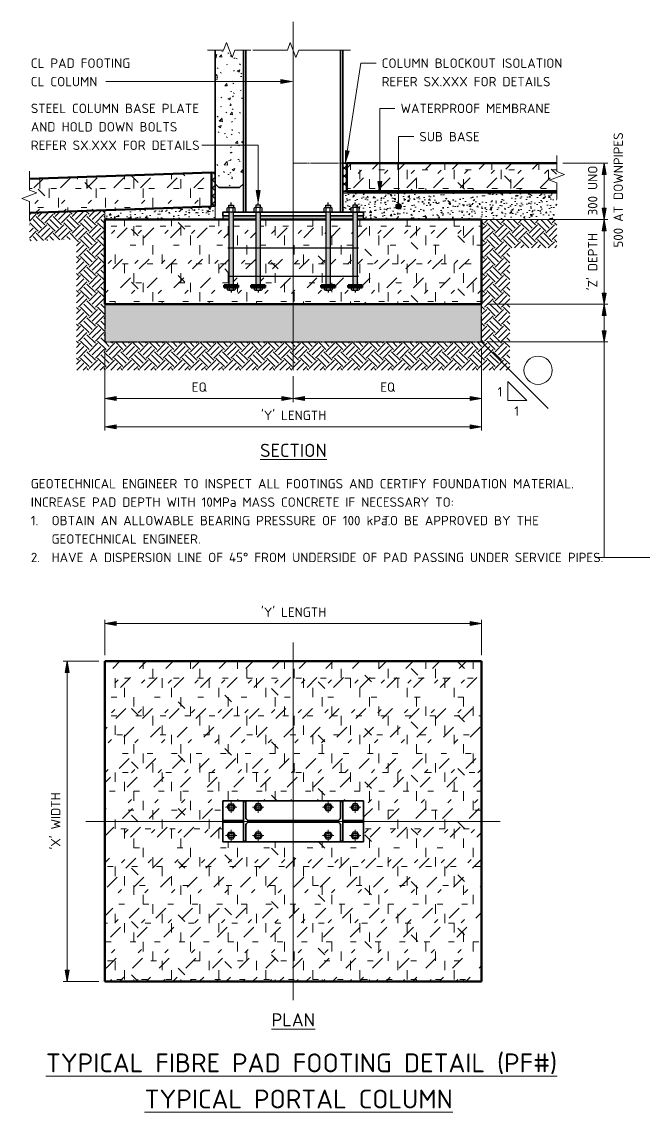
# Model space of a CAD drawing. Header units: millimetres. Extents: x 5742 to 25853, y 396 to 6368.
# Drawn here: x 8729 to 12032, y 396 to 6186 of the extents above; entities that cross this region are included whole.
import ezdxf

# ---------------------------------------------------------------- set-up
doc = ezdxf.new("R2010")
doc.units = ezdxf.units.MM
for name, pattern in [('Centre Half', [10, 2, -1, 6, -1]), ('Dash', [7, 5, -2]), ('Hidden', [4, 3, -1])]:
    doc.linetypes.add(name, pattern=pattern)
for name, color, linetype, lineweight in [('A-000-T_TEXT', 231, 'Continuous', 13), ('A-010-D_DIM', 211, 'Continuous', 13), ('A-010-D_DIM-20', 211, 'Continuous', 13), ('A-010-M_LINE', 90, 'Continuous', 13), ('Z-000-T_TEXT', 131, 'Continuous', 18), ('Z-060-M_DETAIL', 92, 'Continuous', 25), ('Z-200_P_REF_PLANE', 111, 'Dash', 13)]:
    doc.layers.add(name, color=color, linetype=linetype, lineweight=lineweight)
doc.styles.add('ISOCPEUR', font='isocpeur.ttf', dxfattribs={"height": 50})
doc.styles.add('ISOCPEUR_1', font='isocpeur.ttf', dxfattribs={"height": 100})
doc.styles.add('ISOCPEUR_2', font='isocpeur.ttf', dxfattribs={"height": 70})
doc.dimstyles.new('2_5___Arrow', dxfattribs={"dimscale": 304.8, "dimtxt": 49.799059, "dimasz": 0.19685, "dimexe": 0.065617, "dimexo": 0.104987, "dimgap": 0.065617, "dimtad": 1, "dimdec": 0, "dimzin": 0, "dimdsep": 46, "dimtxsty": 'ISOCPEUR', "dimsah": 1, "dimcen": 0.09, "dimadec": 0, "dimazin": 0, "dimtfac": 1, "dimtdec": 4, "dimtix": 1, "dimtmove": 0, "dimatfit": 3, "dimfxl": 1, "dimtvp": 1, "dimtolj": 1, "dimtzin": 0, "dimlwd": 18, "dimlwe": 18, "dimarcsym": 2})
doc.dimstyles.new('2_5___Arrow_1', dxfattribs={"dimscale": 304.8, "dimtxt": 49.799059, "dimasz": 0.19685, "dimexe": 0.065617, "dimexo": 0.104987, "dimgap": 0.065617, "dimtad": 1, "dimdec": 0, "dimzin": 0, "dimdsep": 46, "dimtxsty": 'ISOCPEUR', "dimsah": 1, "dimcen": 0.09, "dimadec": 0, "dimazin": 0, "dimtfac": 1, "dimtdec": 4, "dimtix": 1, "dimtmove": 2, "dimatfit": 3, "dimfxl": 1, "dimtvp": 1, "dimtolj": 1, "dimtzin": 0, "dimlwd": 18, "dimlwe": 18, "dimarcsym": 2})
pattern_1 = [(50, (7873.16, 0), (72.87376, -6.37607), [7.62, -83.82]), (355, (7873.16, 0), (-14.097, 76.42244), [6.096, -67.056]), (100.451, (7879.23, -0.53), (58.777, 70.0469), [6.476, -71.236]), (46.184, (7873.16, 20.32), (108.4314, -16.8175), [11.43, -125.73]), (96.636, (7882.19, 18.92), (94.961, 98.9709), [9.714, -106.854]), (351.184, (7873.16, 20.32), (94.9623, 98.9702), [9.144, -100.584]), (21, (7883.32, 15.24), (60.64565, -40.90654), [7.62, -83.82]), (326, (7883.32, 15.24), (24.7208, 73.6749), [6.096, -67.056]), (71.451, (7888.37, 11.83), (85.3669, 32.7687), [6.476, -71.236]), (37.5, (7873.158, 0), (1.23552, 33.82243), [0.67056, -65.573, 0.67056, -67.401, -67.31]), (37.5, (7873.158, 0), (1.23552, 33.82243), [-134.315, 0.67056, -66.639]), (7.5, (7873.158, 0), (26.72815, 40.07255), [0.67056, -38.141, 0.67056, -64.049, -25.654]), (7.5, (7873.158, 0), (26.72815, 40.07255), [-103.53, 0.67056, -24.983]), (327.5, (7850.5, 0), (54.23632, -2.29212), [0.67056, -24.729, 0.67056, -78.577, -105.156]), (327.5, (7850.5, 0), (54.23632, -2.29212), [-104.648, 0.67056, -104.485]), (317.5, (7840.34, 0), (59.25158, 10.17014), [0.67056, -32.349, 0.67056, -51.958, -74.676]), (317.5, (7840.34, 0), (59.25158, 10.17014), [-85.649, 0.67056, -74.005])]
pattern_2 = [(45, (7873.16, 0), (-141.4214, 0), [75, -300]), (45, (7973.16, 100), (-141.4214, 0), [75, -300]), (45, (8073.16, -30), (-141.4214, 0), [25, -200]), (90, (8073.16, 50), (-50, 50), [50, -200]), (315, (8073.16, 100), (0, 282.843), [50, -300]), (0, (7973.16, 100), (200, 200), [30, -100]), (0, (7723.16, 200), (200, 200), [30, -200])]
pattern_3 = [(45, (7873.158, 0), (-21.2132, 21.2132), []), (135, (7873.158, 0), (-21.2132, -21.2132), [])]

# ---------------------------------------------------------------- blocks, each defined once
blk = doc.blocks.new('NRP_Bolt Detailed Section _v2_ - M24-4121727-S1_901 - TYPICAL PAD FOOTING DETAIL _PF__ FIBRE - STEEL COLUMNS')
at = {"layer": 'Z-060-M_DETAIL', "lineweight": 50}
for points in [[(-15, 12), (-15, -12), (-14.6, -12), (-14.6, 12)], [(12, -12), (400, -12), (400, 12), (12, 12)]]:
    blk.add_hatch(color=256, dxfattribs=at).paths.add_polyline_path(points)
at = {"layer": 'Z-060-M_DETAIL'}
for p, q in [((-15, 12), (-15, -12)), ((-14.6, 12), (-15, 12)), ((-14.6, 16), (-14.6, -16)), ((0, 21.3), (-11.6, 21.3)), ((0, 10.7), (-11.6, 10.7)), ((400, 12), (12, 12)), ((400, 16), (400, -16)), ((400, -12), (400, 12)), ((403, 21.3), (421, 21.3)), ((403, 10.7), (421, 10.7)), ((424, -16), (424, 16)), ((436, 12), (424, 12)), ((436, -12), (436, 12)), ((-14.6, 0), (-27, 0)), ((-15, -12), (-14.6, -12)), ((0, -10.7), (-11.6, -10.7)), ((0, -21.3), (-11.6, -21.3)), ((12, -12), (400, -12)), ((403, -10.7), (421, -10.7)), ((403, -21.3), (421, -21.3)), ((424, -12), (436, -12)), ((436, 0), (451, 0))]:
    blk.add_line(p, q, dxfattribs=at)
at = {"layer": 'Z-060-M_DETAIL', "lineweight": 50}
for p, q in [((12, 37.5), (0, 37.5)), ((0, 37.5), (0, -37.5)), ((12, -37.5), (12, 37.5)), ((0, -37.5), (12, -37.5))]:
    blk.add_line(p, q, dxfattribs=at)
at = {"layer": 'Z-060-M_DETAIL'}
for centre, radius, start, end in [((-8.4, 16), 6.19, 120.51024, 239.48976), ((5.6, 0), 20.2, 148.1145, 211.8855), ((406.2, 16), 6.19, 120.51024, 239.48976), ((420.2, 0), 20.2, 148.1145, 211.8855), ((417.8, 16), 6.19, 300.51024, 59.48976), ((403.8, 0), 20.2, 328.1145, 31.8855), ((-8.4, -16), 6.19, 120.51024, 239.48976), ((406.2, -16), 6.19, 120.51024, 239.48976), ((417.8, -16), 6.19, 300.51024, 59.48976)]:
    blk.add_arc(centre, radius, start, end, dxfattribs=at)
blk = doc.blocks.new('NRP_Bolt Detailed Section _v2_ - M24-4121729-S1_901 - TYPICAL PAD FOOTING DETAIL _PF__ FIBRE - STEEL COLUMNS')
at = {"layer": 'Z-060-M_DETAIL', "lineweight": 50}
for points in [[(-14.6, 12), (-15, 12), (-15, -12), (-14.6, -12)], [(12, 12), (12, -12), (400, -12), (400, 12), (123.3, 12)]]:
    blk.add_hatch(color=256, dxfattribs=at).paths.add_polyline_path(points)
at = {"layer": 'Z-060-M_DETAIL'}
for p, q in [((-14.6, 0), (-27, 0)), ((-14.6, 12), (-15, 12)), ((-15, 12), (-15, -12)), ((-14.6, -16), (-14.6, 16)), ((0, 21.3), (-11.6, 21.3)), ((0, 10.7), (-11.6, 10.7)), ((400, 12), (12, 12)), ((400, -16), (400, 16)), ((400, -12), (400, 12)), ((403, 21.3), (421, 21.3)), ((403, 10.7), (421, 10.7)), ((424, 16), (424, -16)), ((424, 12), (436, 12)), ((436, 12), (436, -12)), ((436, 0), (451, 0)), ((-15, -12), (-14.6, -12)), ((0, -10.7), (-11.6, -10.7)), ((0, -21.3), (-11.6, -21.3)), ((12, -12), (400, -12)), ((403, -10.7), (421, -10.7)), ((403, -21.3), (421, -21.3)), ((436, -12), (424, -12))]:
    blk.add_line(p, q, dxfattribs=at)
at = {"layer": 'Z-060-M_DETAIL', "lineweight": 50}
for p, q in [((0, 37.5), (0, -37.5)), ((12, 37.5), (0, 37.5)), ((12, -37.5), (12, 37.5)), ((0, -37.5), (12, -37.5))]:
    blk.add_line(p, q, dxfattribs=at)
at = {"layer": 'Z-060-M_DETAIL'}
for centre, radius, start, end in [((-8.4, 16), 6.19, 120.51024, 239.48976), ((5.6, 0), 20.2, 148.1145, 211.8855), ((406.2, 16), 6.19, 120.51024, 239.48976), ((420.2, 0), 20.2, 148.1145, 211.8855), ((417.8, 16), 6.19, 300.51024, 59.48976), ((403.8, 0), 20.2, 328.1145, 31.8855), ((-8.4, -16), 6.19, 120.51024, 239.48976), ((406.2, -16), 6.19, 120.51024, 239.48976), ((417.8, -16), 6.19, 300.51024, 59.48976)]:
    blk.add_arc(centre, radius, start, end, dxfattribs=at)
blk = doc.blocks.new('NRP_Break Line _v2_ - Section-3988991-S1_901 - TYPICAL PAD FOOTING DETAIL _PF__ FIBRE - STEEL COLUMNS')
at = {"layer": 'Z-060-M_DETAIL', "lineweight": 18}
for p, q in [((50, 0), (234, 0)), ((294, 0), (528, 0))]:
    blk.add_line(p, q, dxfattribs=at)
blk = doc.blocks.new('NRP_Break Line _v2_ - Section-3989051-S1_901 - TYPICAL PAD FOOTING DETAIL _PF__ FIBRE - STEEL COLUMNS')
at = {"layer": 'Z-060-M_DETAIL', "lineweight": 18}
for p, q in [((0, 0), (45, 0)), ((105, 0), (150, 0))]:
    blk.add_line(p, q, dxfattribs=at)
blk = doc.blocks.new('NRP_Break Line _v2_ - Section-4121731-S1_901 - TYPICAL PAD FOOTING DETAIL _PF__ FIBRE - STEEL COLUMNS')
at = {"layer": 'Z-060-M_DETAIL', "lineweight": 18}
for p, q in [((0, 0), (60.1, 0)), ((120.1, 0), (180.1, 0))]:
    blk.add_line(p, q, dxfattribs=at)
blk = doc.blocks.new('NRP_Bolt Detailed Plan _v2_ - M24-1017943-S1_901 - TYPICAL PAD FOOTING DETAIL _PF__ FIBRE - STEEL COLUMNS')
at = {"layer": 'Z-060-M_DETAIL', "lineweight": 13}
for p, q in [((-30, 0), (0, 0)), ((0, 0), (0, 30)), ((30, 0), (0, 0)), ((0, 0), (0, -30))]:
    blk.add_line(p, q, dxfattribs=at)
at = {"layer": 'Z-060-M_DETAIL'}
for p, q in [((-10.4, 18), (-20.8, 0)), ((10.4, 18), (-10.4, 18)), ((20.8, 0), (10.4, 18)), ((20.8, 0), (10.4, -18)), ((-10.4, -18), (-20.8, 0)), ((10.4, -18), (-10.4, -18))]:
    blk.add_line(p, q, dxfattribs=at)
blk.add_circle((0, 0), 12, dxfattribs=at)
blk = doc.blocks.new('NRP_Bolt Detailed Plan _v2_ - M24-3988882-S1_901 - TYPICAL PAD FOOTING DETAIL _PF__ FIBRE - STEEL COLUMNS')
at = {"layer": 'Z-060-M_DETAIL'}
for p, q in [((-10.4, 18), (-20.8, 0)), ((-10.4, -18), (-20.8, 0)), ((10.4, 18), (-10.4, 18)), ((20.8, 0), (10.4, 18)), ((10.4, -18), (-10.4, -18)), ((20.8, 0), (10.4, -18))]:
    blk.add_line(p, q, dxfattribs=at)
at = {"layer": 'Z-060-M_DETAIL', "lineweight": 13}
for p, q in [((0, 0), (0, 30)), ((-30, 0), (0, 0)), ((0, 0), (0, -30)), ((30, 0), (0, 0))]:
    blk.add_line(p, q, dxfattribs=at)
at = {"layer": 'Z-060-M_DETAIL'}
blk.add_circle((0, 0), 12, dxfattribs=at)
blk = doc.blocks.new('DIMBLOCK3-S1_901 - TYPICAL PAD FOOTING DETAIL _PF__ FIBRE - STEEL COLUMNS')
at = {"layer": 'A-010-D_DIM-20', "lineweight": 18}
for points in [[(11818.6, 5135.5), (11808, 5075.5), (11829.1, 5075.5)], [(11818.6, 4685.5), (11829.1, 4745.5), (11808, 4745.5)]]:
    blk.add_hatch(color=256, dxfattribs=at).paths.add_polyline_path(points)
for p, q in [((11818.6, 5135.5), (11584.8, 5135.5)), ((11818.6, 5135.5), (11808, 5075.5)), ((11818.6, 4685.5), (11818.6, 5135.5)), ((11829.1, 5075.5), (11818.6, 5135.5)), ((11818.6, 5135.5), (11838.6, 5135.5)), ((11808, 5075.5), (11829.1, 5075.5)), ((11829.1, 4745.5), (11808, 4745.5)), ((11808, 4745.5), (11818.6, 4685.5)), ((11818.6, 4685.5), (11829.1, 4745.5)), ((11818.6, 4685.5), (11200.6, 4685.5)), ((11818.6, 4685.5), (11838.6, 4685.5))]:
    blk.add_line(p, q, dxfattribs=at)
at = {"layer": 'A-010-D_DIM-20', "color": 0, "lineweight": 18, "insert": (11733.2, 4760.2), "char_height": 50, "width": 360.852, "attachment_point": 1, "rotation": 90, "line_spacing_factor": 1.149209, "style": 'ISOCPEUR'}
blk.add_mtext("'Z' DEPTH", dxfattribs=at)
blk = doc.blocks.new('DIMBLOCK4-S1_901 - TYPICAL PAD FOOTING DETAIL _PF__ FIBRE - STEEL COLUMNS')
at = {"layer": 'A-010-D_DIM-20', "lineweight": 18}
for points in [[(8968.6, 2790.4), (8958, 2730.4), (8979.1, 2730.4)], [(8968.6, 1090.4), (8979.1, 1150.4), (8958, 1150.4)]]:
    blk.add_hatch(color=256, dxfattribs=at).paths.add_polyline_path(points)
for p, q in [((8968.6, 2790.4), (8948.6, 2790.4)), ((8968.6, 2790.4), (8958, 2730.4)), ((8968.6, 1090.4), (8968.6, 2790.4)), ((8979.1, 2730.4), (8968.6, 2790.4)), ((8968.6, 2790.4), (9136.6, 2790.4)), ((8958, 2730.4), (8979.1, 2730.4)), ((8979.1, 1150.4), (8958, 1150.4)), ((8958, 1150.4), (8968.6, 1090.4)), ((8968.6, 1090.4), (8979.1, 1150.4)), ((8968.6, 1090.4), (8948.6, 1090.4)), ((8968.6, 1090.4), (9136.6, 1090.4))]:
    blk.add_line(p, q, dxfattribs=at)
at = {"layer": 'A-010-D_DIM-20', "color": 0, "lineweight": 18, "insert": (8883.2, 1790.6), "char_height": 50, "width": 359.702, "attachment_point": 1, "rotation": 90, "line_spacing_factor": 1.149209, "style": 'ISOCPEUR'}
blk.add_mtext("'X' WIDTH", dxfattribs=at)
blk = doc.blocks.new('DIMBLOCK5-S1_901 - TYPICAL PAD FOOTING DETAIL _PF__ FIBRE - STEEL COLUMNS')
at = {"layer": 'A-010-D_DIM-20', "lineweight": 18}
for points in [[(9168.6, 2990.4), (9228.6, 2979.9), (9228.6, 3001)], [(11168.6, 2990.4), (11108.6, 3001), (11108.6, 2979.9)]]:
    blk.add_hatch(color=256, dxfattribs=at).paths.add_polyline_path(points)
for p, q in [((9168.6, 2990.4), (9168.6, 3010.4)), ((9228.6, 3001), (9168.6, 2990.4)), ((9168.6, 2990.4), (11168.6, 2990.4)), ((9168.6, 2990.4), (9228.6, 2979.9)), ((9168.6, 2990.4), (9168.6, 2822.4)), ((9228.6, 2979.9), (9228.6, 3001)), ((11168.6, 2990.4), (11108.6, 3001)), ((11108.6, 3001), (11108.6, 2979.9)), ((11108.6, 2979.9), (11168.6, 2990.4)), ((11168.6, 2990.4), (11168.6, 3010.4)), ((11168.6, 2990.4), (11168.6, 2822.4))]:
    blk.add_line(p, q, dxfattribs=at)
at = {"layer": 'A-010-D_DIM-20', "color": 0, "lineweight": 18, "insert": (9998.1, 3075.8), "char_height": 50, "width": 409.118, "attachment_point": 1, "line_spacing_factor": 1.149209, "style": 'ISOCPEUR'}
blk.add_mtext("'Y' LENGTH", dxfattribs=at)
blk = doc.blocks.new('DIMBLOCK6-S1_901 - TYPICAL PAD FOOTING DETAIL _PF__ FIBRE - STEEL COLUMNS')
at = {"layer": 'A-010-D_DIM-20', "lineweight": 18}
for points in [[(11818.6, 4685.5), (11808, 4625.5), (11829.1, 4625.5)], [(11818.6, 4485.5), (11829.1, 4545.5), (11808, 4545.5)]]:
    blk.add_hatch(color=256, dxfattribs=at).paths.add_polyline_path(points)
for p, q in [((11818.6, 4685.5), (11200.6, 4685.5)), ((11818.6, 4685.5), (11808, 4625.5)), ((11818.6, 4485.5), (11818.6, 4685.5)), ((11829.1, 4625.5), (11818.6, 4685.5)), ((11818.6, 4685.5), (11838.6, 4685.5)), ((11808, 4625.5), (11829.1, 4625.5)), ((11829.1, 4545.5), (11808, 4545.5)), ((11808, 4545.5), (11818.6, 4485.5)), ((11818.6, 4485.5), (11829.1, 4545.5)), ((11818.6, 4485.5), (11200.6, 4485.5)), ((11818.6, 4485.5), (11838.6, 4485.5))]:
    blk.add_line(p, q, dxfattribs=at)
blk = doc.blocks.new('DIMBLOCK7-S1_901 - TYPICAL PAD FOOTING DETAIL _PF__ FIBRE - STEEL COLUMNS')
at = {"layer": 'A-010-D_DIM-20', "lineweight": 18}
for points in [[(9168.6, 4035.5), (9228.6, 4025), (9228.6, 4046.1)], [(11168.6, 4035.5), (11108.6, 4046.1), (11108.6, 4025)]]:
    blk.add_hatch(color=256, dxfattribs=at).paths.add_polyline_path(points)
for p, q in [((9168.6, 4035.5), (9168.6, 4453.5)), ((11168.6, 4035.5), (11168.6, 4453.5)), ((9228.6, 4046.1), (9168.6, 4035.5)), ((9168.6, 4035.5), (11168.6, 4035.5)), ((9168.6, 4035.5), (9228.6, 4025)), ((9168.6, 4035.5), (9168.6, 4015.5)), ((9228.6, 4025), (9228.6, 4046.1)), ((11168.6, 4035.5), (11108.6, 4046.1)), ((11108.6, 4046.1), (11108.6, 4025)), ((11108.6, 4025), (11168.6, 4035.5)), ((11168.6, 4035.5), (11168.6, 4015.5))]:
    blk.add_line(p, q, dxfattribs=at)
at = {"layer": 'A-010-D_DIM-20', "color": 0, "lineweight": 18, "insert": (9998.1, 4120.9), "char_height": 50, "width": 409.118, "attachment_point": 1, "line_spacing_factor": 1.149209, "style": 'ISOCPEUR'}
blk.add_mtext("'Y' LENGTH", dxfattribs=at)
blk = doc.blocks.new('DIMBLOCK8-S1_901 - TYPICAL PAD FOOTING DETAIL _PF__ FIBRE - STEEL COLUMNS')
at = {"layer": 'A-010-D_DIM-20', "lineweight": 18}
for points in [[(9168.6, 4185.5), (9228.6, 4175), (9228.6, 4196.1)], [(10168.6, 4185.5), (10108.6, 4196.1), (10108.6, 4175)], [(10168.6, 4185.5), (10228.6, 4175), (10228.6, 4196.1)]]:
    blk.add_hatch(color=256, dxfattribs=at).paths.add_polyline_path(points)
for p, q in [((9168.6, 4185.5), (9168.6, 4453.5)), ((10168.6, 4185.5), (10168.6, 4303.5)), ((9228.6, 4196.1), (9168.6, 4185.5)), ((9168.6, 4185.5), (10168.6, 4185.5)), ((9168.6, 4185.5), (9228.6, 4175)), ((9168.6, 4185.5), (9168.6, 4165.5)), ((9228.6, 4175), (9228.6, 4196.1)), ((10168.6, 4185.5), (10108.6, 4196.1)), ((10108.6, 4196.1), (10108.6, 4175)), ((10108.6, 4175), (10168.6, 4185.5)), ((10228.6, 4196.1), (10168.6, 4185.5)), ((10168.6, 4185.5), (10228.6, 4175)), ((10168.6, 4185.5), (10168.6, 4165.5)), ((10228.6, 4175), (10228.6, 4196.1))]:
    blk.add_line(p, q, dxfattribs=at)
at = {"layer": 'A-010-D_DIM-20', "color": 0, "lineweight": 18, "insert": (9630.7, 4270.9), "char_height": 50, "width": 90.788, "attachment_point": 1, "line_spacing_factor": 1.149209, "style": 'ISOCPEUR'}
blk.add_mtext('EQ', dxfattribs=at)
blk = doc.blocks.new('DIMBLOCK9-S1_901 - TYPICAL PAD FOOTING DETAIL _PF__ FIBRE - STEEL COLUMNS')
at = {"layer": 'A-010-D_DIM-20', "lineweight": 18}
for points in [[(10168.6, 4185.5), (10108.6, 4196.1), (10108.6, 4175)], [(10168.6, 4185.5), (10228.6, 4175), (10228.6, 4196.1)], [(11168.6, 4185.5), (11108.6, 4196.1), (11108.6, 4175)]]:
    blk.add_hatch(color=256, dxfattribs=at).paths.add_polyline_path(points)
for p, q in [((11168.6, 4185.5), (11168.6, 4453.5)), ((10168.6, 4185.5), (10168.6, 4303.5)), ((10168.6, 4185.5), (10108.6, 4196.1)), ((10108.6, 4196.1), (10108.6, 4175)), ((10108.6, 4175), (10168.6, 4185.5)), ((10228.6, 4196.1), (10168.6, 4185.5)), ((10168.6, 4185.5), (11168.6, 4185.5)), ((10168.6, 4185.5), (10228.6, 4175)), ((10168.6, 4185.5), (10168.6, 4165.5)), ((10228.6, 4175), (10228.6, 4196.1)), ((11168.6, 4185.5), (11108.6, 4196.1)), ((11108.6, 4196.1), (11108.6, 4175)), ((11108.6, 4175), (11168.6, 4185.5)), ((11168.6, 4185.5), (11168.6, 4165.5))]:
    blk.add_line(p, q, dxfattribs=at)
at = {"layer": 'A-010-D_DIM-20', "color": 0, "lineweight": 18, "insert": (10630.7, 4270.9), "char_height": 50, "width": 90.788, "attachment_point": 1, "line_spacing_factor": 1.149209, "style": 'ISOCPEUR'}
blk.add_mtext('EQ', dxfattribs=at)
blk = doc.blocks.new('DIMBLOCK24-S1_901 - TYPICAL PAD FOOTING DETAIL _PF__ FIBRE - STEEL COLUMNS')
at = {"layer": 'A-010-D_DIM-20', "lineweight": 18}
for points in [[(11818.6, 5435.5), (11808, 5375.5), (11829.1, 5375.5)], [(11818.6, 5135.5), (11829.1, 5195.5), (11808, 5195.5)]]:
    blk.add_hatch(color=256, dxfattribs=at).paths.add_polyline_path(points)
for p, q in [((11818.6, 5435.5), (11600.6, 5435.5)), ((11818.6, 5435.5), (11808, 5375.5)), ((11818.6, 5435.5), (11818.6, 5135.5)), ((11829.1, 5375.5), (11818.6, 5435.5)), ((11818.6, 5435.5), (11838.6, 5435.5)), ((11808, 5375.5), (11829.1, 5375.5)), ((11829.1, 5195.5), (11808, 5195.5)), ((11808, 5195.5), (11818.6, 5135.5)), ((11818.6, 5135.5), (11829.1, 5195.5)), ((11818.6, 5135.5), (11200.6, 5135.5)), ((11818.6, 5135.5), (11838.6, 5135.5))]:
    blk.add_line(p, q, dxfattribs=at)
at = {"layer": 'A-010-D_DIM-20', "color": 0, "lineweight": 18, "char_height": 50, "attachment_point": 1, "rotation": 90, "line_spacing_factor": 1.149209, "style": 'ISOCPEUR'}
for s, insert, width in [('500 AT DOWNPIPES', (11869, 4986.7), 717.106), ('300 UNO', (11733.2, 5157.2), 307.988)]:
    blk.add_mtext(s, dxfattribs=dict(at, insert=insert, width=width))

msp = doc.modelspace()

# ---------------------------------------------------------------- hatches: boundary and pattern name
at = {"layer": 'A-000-T_TEXT', "lineweight": 18}
for points in [[(10163.9, 5868), (10103.9, 5878.6), (10103.9, 5857.4)], [(10447.1, 5440.8), (10466.7, 5498.5), (10445.8, 5501.7)], [(10627.8, 5277.2), (10638.4, 5337.2), (10617.2, 5337.2)], [(9982.4, 5229), (9993, 5289), (9971.8, 5289)]]:
    msp.add_hatch(color=7, dxfattribs=at).paths.add_polyline_path(points)
h = msp.add_hatch(color=7, dxfattribs=at)
edge = h.paths.add_edge_path()
edge.add_arc((10727.8, 5205.5), 15, 0, 360)
at = {"layer": 'Z-060-M_DETAIL', "lineweight": 18}
h = msp.add_hatch(dxfattribs=at)
h.set_pattern_fill('FP_4', color=8, style=0, pattern_type=2)
h.set_pattern_definition([(50, (7873.16, 0), (145.7474, -12.7507), [15.24, -167.64]), (355, (7873.16, 0), (-28.194, 152.846), [12.192, -134.112]), (100.451, (7885.3, -1.06), (117.554, 140.0937), [12.952, -142.472]), (46.184, (7873.16, 40.64), (216.8635, -33.634), [22.86, -251.46]), (96.636, (7891.23, 37.84), (189.922, 197.942), [19.428, -213.708]), (351.184, (7873.16, 40.64), (189.9245, 197.94), [18.288, -201.168]), (21, (7893.48, 30.48), (121.2919, -81.8118), [15.24, -167.64]), (326, (7893.48, 30.48), (49.4422, 147.3507), [12.192, -134.112]), (71.451, (7903.59, 23.66), (170.7338, 65.5375), [12.952, -142.472]), (37.5, (7873.16, 0), (2.47086, 67.64346), [6.706, -125.781, 6.706, -129.438, -134.62]), (37.5, (7873.16, 0), (2.47086, 67.64346), [-268.63, 6.706, -127.914]), (7.5, (7873.16, 0), (53.4554, 80.144), [6.706, -70.917, 6.706, -122.733, -51.308]), (7.5, (7873.16, 0), (53.4554, 80.144), [-207.061, 6.706, -44.602]), (327.5, (7827.844, 0), (108.47233, -4.58285), [6.706, -44.094, 6.706, -151.79, -210.312]), (327.5, (7827.844, 0), (108.47233, -4.58285), [-209.296, 6.706, -203.606]), (317.5, (7807.52, 0), (118.5031, 20.3417), [6.706, -59.334, 6.706, -98.552, -149.352]), (317.5, (7807.52, 0), (118.5031, 20.3417), [-171.298, 6.706, -142.646])])
h.paths.add_polyline_path([(9774.6, 5305.5), (9884.6, 5305.5), (9904.6, 5325.5), (9904.6, 6035.5), (9859.6, 6035.5), (9844.6, 5995.5), (9830.7, 6032.5), (9798.4, 6032.5), (9799.6, 6035.5), (9754.6, 6035.5), (9754.6, 5325.5)])
h = msp.add_hatch(dxfattribs=at)
h.set_pattern_fill('FP_1', color=8, style=0, pattern_type=2)
h.set_pattern_definition(pattern_2)
h.paths.add_polyline_path([(8768.6, 5171.7), (9734.6, 5205.4), (9734.6, 5385.5), (8768.6, 5351.8), (8768.6, 5291.8), (8808.6, 5276.8), (8771.6, 5262.9), (8771.6, 5230.6), (8768.6, 5231.8), (8768.6, 5223.8)])
h = msp.add_hatch(dxfattribs=at)
h.set_pattern_fill('FP_5', color=8, style=0, pattern_type=2)
h.set_pattern_definition(pattern_3)
h.paths.add_polyline_path([(9734.6, 5205.4), (9754.6, 5206.1), (9754.6, 5385.5), (9734.6, 5385.5), (9734.6, 5223.8)])
h = msp.add_hatch(dxfattribs=at)
h.set_pattern_fill('FP_5', color=8, style=0, pattern_type=2)
h.set_pattern_definition(pattern_3)
h.paths.add_polyline_path([(10452.6, 5285.5), (10452.6, 5435.5), (10432.6, 5435.5), (10432.6, 5285.5)])
h = msp.add_hatch(dxfattribs=at)
h.set_pattern_fill('FP_1', color=8, style=0, pattern_type=2)
h.set_pattern_definition(pattern_2)
h.paths.add_polyline_path([(10452.6, 5285.5), (11568.6, 5285.5), (11568.6, 5330.5), (11528.6, 5345.5), (11565.6, 5359.4), (11565.6, 5391.7), (11568.6, 5390.5), (11568.6, 5435.5), (10452.6, 5435.5)])
h = msp.add_hatch(dxfattribs=at)
h.set_pattern_fill('FP_3', color=8, style=0, pattern_type=2)
h.set_pattern_definition(pattern_1)
h.paths.add_polyline_path([(11568.6, 5135.5), (11568.6, 5275.5), (10432.6, 5275.5), (10432.6, 5175.5), (10480, 5175.8), (10478.5, 5176.4), (10477.2, 5177.3), (10476.2, 5178.6), (10476.2, 5196.5), (10477.2, 5197.8), (10478.5, 5198.7), (10480, 5199.3), (10481.5, 5199.5), (10515.1, 5199.3), (10516.6, 5198.7), (10517.9, 5197.8), (10518.9, 5196.5), (10518.9, 5178.6), (10517.9, 5177.3), (10516.6, 5176.4), (10515.1, 5175.8), (10513.6, 5175.5), (10542.6, 5175.5), (10542.6, 5135.5), (11036.2, 5135.5)])
h = msp.add_hatch(dxfattribs=at)
h.set_pattern_fill('FP_2', color=31, style=0, pattern_type=2)
h.set_pattern_definition([(315, (7873.16, 0), (89.80256, 0), [63.5, -63.5]), (315, (7890, 16.84), (89.80256, 0), [63.5, -63.5]), (315, (7906.84, 33.68), (89.80256, 0), [63.5, -63.5]), (45, (7918.065, 33.68), (0, 89.80256), [63.5, -63.5]), (45, (7934.905, 16.84), (0, 89.80256), [63.5, -63.5]), (45, (7951.746, 0), (0, 89.80256), [63.5, -63.5])])
h.paths.add_polyline_path([(11318.6, 4335.5), (11318.6, 4985.5), (11568.6, 4985.5), (11568.6, 5135.5), (11168.6, 5135.5), (11168.6, 4485.5), (9168.6, 4485.5), (9168.6, 5185.7), (8768.6, 5171.7), (8768.6, 5021.7), (9018.6, 5030.4), (9018.6, 4335.5), (11036.2, 4335.5)])
h = msp.add_hatch(dxfattribs=at)
h.set_pattern_fill('FP_3', color=8, style=0, pattern_type=2)
h.set_pattern_definition(pattern_1)
h.paths.add_polyline_path([(9754.6, 5135.5), (9754.6, 5206.1), (9168.6, 5185.7), (9168.6, 5135.5), (9567.2, 5135.5)])
at = {"layer": 'Z-060-M_DETAIL'}
h = msp.add_hatch(color=9, dxfattribs=at)
h.paths.add_polyline_path([(10485.6, 5135.5), (10485.6, 5155.5), (10366.4, 5155.5), (10366.4, 5135.5)])
h.paths.add_polyline_path([(10542.6, 5135.5), (10542.6, 5155.5), (10509.6, 5155.5), (10509.6, 5135.5)])
h.paths.add_polyline_path([(10342.4, 5135.5), (10342.4, 5155.5), (9994.8, 5155.5), (9994.8, 5135.5), (10056.9, 5135.5)])
h.paths.add_polyline_path([(9970.8, 5135.5), (9970.8, 5155.5), (9851.6, 5155.5), (9851.6, 5135.5)])
h.paths.add_polyline_path([(9827.6, 5135.5), (9827.6, 5155.5), (9794.6, 5155.5), (9794.6, 5135.5)])
at = {"layer": 'Z-060-M_DETAIL', "lineweight": 18}
h = msp.add_hatch(dxfattribs=at)
h.set_pattern_fill('FP_1', color=8, style=0, pattern_type=2)
h.set_pattern_definition(pattern_2)
h.paths.add_polyline_path([(9168.6, 4685.5), (11168.6, 4685.5), (11168.6, 5135.5), (10509.6, 5135.5), (10509.6, 4787.5), (10535.1, 4787.5), (10535.1, 4775.5), (10518.9, 4775.5), (10518.9, 4764), (10517.9, 4762.7), (10516.6, 4761.7), (10515.1, 4761.1), (10513.6, 4760.9), (10509.6, 4760.9), (10509.6, 4760.5), (10485.6, 4760.5), (10485.6, 4760.9), (10480, 4761.1), (10478.5, 4761.7), (10477.2, 4762.7), (10476.2, 4764), (10476.2, 4775.5), (10460.1, 4775.5), (10460.1, 4787.5), (10485.6, 4787.5), (10485.6, 5135.5), (10366.4, 5135.5), (10366.4, 4787.5), (10391.9, 4787.5), (10391.9, 4775.5), (10375.7, 4775.5), (10375.7, 4764), (10374.7, 4762.7), (10373.4, 4761.7), (10371.9, 4761.1), (10370.4, 4760.9), (10366.4, 4760.9), (10366.4, 4760.5), (10342.4, 4760.5), (10342.4, 4760.9), (10336.8, 4761.1), (10335.3, 4761.7), (10334, 4762.7), (10333, 4764), (10333, 4775.5), (10316.9, 4775.5), (10316.9, 4787.5), (10342.4, 4787.5), (10342.4, 5135.5), (9994.8, 5135.5), (9994.8, 4787.5), (10020.3, 4787.5), (10020.3, 4775.5), (10004.1, 4775.5), (10004.1, 4764), (10003.1, 4762.7), (10001.8, 4761.7), (10000.3, 4761.1), (9998.8, 4760.9), (9994.8, 4760.9), (9994.8, 4760.5), (9970.8, 4760.5), (9970.8, 4760.9), (9965.2, 4761.1), (9963.7, 4761.7), (9962.4, 4762.7), (9961.4, 4764), (9961.4, 4775.5), (9945.3, 4775.5), (9945.3, 4787.5), (9970.8, 4787.5), (9970.8, 5135.5), (9851.6, 5135.5), (9851.6, 4787.5), (9877.1, 4787.5), (9877.1, 4775.5), (9860.9, 4775.5), (9860.9, 4764), (9859.9, 4762.7), (9858.6, 4761.7), (9857.1, 4761.1), (9855.6, 4760.9), (9851.6, 4760.9), (9851.6, 4760.5), (9827.6, 4760.5), (9827.6, 4760.9), (9822, 4761.1), (9820.5, 4761.7), (9819.2, 4762.7), (9818.2, 4764), (9818.2, 4775.5), (9802.1, 4775.5), (9802.1, 4787.5), (9827.6, 4787.5), (9827.6, 5135.5), (9168.6, 5135.5)])
h = msp.add_hatch(dxfattribs=at)
h.set_pattern_fill('FP_3', color=8, style=0, pattern_type=2)
h.set_pattern_definition(pattern_1)
h.paths.add_polyline_path([(11168.6, 4485.5), (11168.6, 4685.5), (9168.6, 4685.5), (9168.6, 4485.5), (11036.2, 4485.5)])
h = msp.add_hatch(dxfattribs=at)
h.set_pattern_fill('FP_1', color=8, style=0, pattern_type=2)
h.set_pattern_definition(pattern_2)
h.paths.add_polyline_path([(11168.6, 1090.4), (11168.6, 2790.4), (9168.6, 2790.4), (9168.6, 1090.4)])
h.paths.add_polyline_path([(9794.6, 1830.9), (9794.6, 2049.9), (10542.6, 2049.9), (10542.6, 1830.9)])

# ---------------------------------------------------------------- linework, layer by layer
at = {"layer": 'A-000-T_TEXT', "color": 7, "lineweight": 18}
for p, q in [((10447.1, 5440.8), (10527.8, 5965.9)), ((10527.8, 5965.9), (10608.5, 5965.9)), ((9312.9, 5868), (9174.1, 5868)), ((10163.9, 5868), (9312.9, 5868)), ((10163.9, 5868), (10103.9, 5878.6)), ((10103.9, 5878.6), (10103.9, 5857.4)), ((10103.9, 5857.4), (10163.9, 5868)), ((10627.8, 5725.9), (10708.5, 5725.9)), ((10627.8, 5277.2), (10627.8, 5725.9)), ((10727.8, 5575.9), (10808.5, 5575.9)), ((10727.8, 5205.5), (10727.8, 5575.9)), ((9684.7, 5530.1), (9683.4, 5530.1)), ((9982.4, 5530.1), (9684.7, 5530.1)), ((9982.4, 5229), (9982.4, 5530.1)), ((10466.7, 5498.5), (10445.8, 5501.7)), ((10445.8, 5501.7), (10447.1, 5440.8)), ((10447.1, 5440.8), (10466.7, 5498.5)), ((10638.4, 5337.2), (10617.2, 5337.2)), ((10617.2, 5337.2), (10627.8, 5277.2)), ((10627.8, 5277.2), (10638.4, 5337.2)), ((9993, 5289), (9971.8, 5289)), ((9971.8, 5289), (9982.4, 5229)), ((9982.4, 5229), (9993, 5289)), ((11818.6, 4485.1), (11818.6, 3341.5)), ((11818.6, 4485.1), (11818.6, 3341.5)), ((11779.7, 3341.5), (11770.9, 3341.5)), ((11779.7, 3341.5), (11770.9, 3341.5)), ((15218.1, 3341.5), (11779.7, 3341.5)), ((11818.6, 3341.5), (11779.7, 3341.5)), ((18618.6, 3341.5), (11779.7, 3341.5)), ((11818.6, 3341.5), (11779.7, 3341.5))]:
    msp.add_line(p, q, dxfattribs=at)
msp.add_circle((10727.8, 5205.5), 15, dxfattribs=at)
at = {"layer": 'A-010-M_LINE', "linetype": 'Centre Half', "lineweight": 18}
for p, q in [((10168.6, 6185.5), (10168.6, 4335.5)), ((10168.6, 2890.4), (10168.6, 990.4)), ((9068.6, 1940.4), (11268.6, 1940.4))]:
    msp.add_line(p, q, dxfattribs=at)
at = {"layer": 'A-010-M_LINE', "lineweight": 35}
for p, q in [((9754.6, 6035.5), (9754.6, 5325.5)), ((9904.6, 5325.5), (9904.6, 6035.5)), ((9904.6, 5175.5), (9904.6, 6035.5)), ((9917.8, 5175.5), (9917.8, 6035.5)), ((10419.4, 5175.5), (10419.4, 6035.5)), ((10432.6, 5175.5), (10432.6, 6035.5)), ((9734.6, 5385.5), (9734.6, 5205.4)), ((9754.6, 5385.5), (9734.6, 5385.5)), ((9754.6, 5206.1), (9754.6, 5385.5)), ((10432.6, 5435.5), (10432.6, 5285.5)), ((10452.6, 5435.5), (10432.6, 5435.5)), ((10452.6, 5285.5), (10452.6, 5435.5)), ((9754.6, 5325.5), (9774.6, 5305.5)), ((9774.6, 5305.5), (9884.6, 5305.5)), ((9884.6, 5305.5), (9904.6, 5325.5)), ((10432.6, 5285.5), (10452.6, 5285.5)), ((9734.6, 5205.4), (9754.6, 5206.1)), ((9823.5, 5175.5), (9794.6, 5175.5)), ((9794.6, 5175.5), (9794.6, 5155.5)), ((9794.6, 5155.5), (9827.6, 5155.5)), ((9851.6, 5155.5), (9970.8, 5155.5)), ((9966.7, 5175.5), (9855.6, 5175.5)), ((9994.8, 5155.5), (10342.4, 5155.5)), ((10338.3, 5175.5), (9998.8, 5175.5)), ((10366.4, 5155.5), (10485.6, 5155.5)), ((10481.5, 5175.5), (10370.4, 5175.5)), ((10509.6, 5155.5), (10542.6, 5155.5)), ((10542.6, 5175.5), (10513.6, 5175.5)), ((10542.6, 5155.5), (10542.6, 5175.5)), ((9794.6, 2049.9), (10542.6, 2049.9)), ((9794.6, 1830.9), (9794.6, 2049.9)), ((9917.8, 2044.9), (9904.6, 2044.9)), ((9904.6, 2044.9), (9904.6, 1835.9)), ((9917.8, 1959.2), (9917.8, 2044.9)), ((10432.6, 2044.9), (10419.4, 2044.9)), ((10419.4, 2044.9), (10419.4, 1959.2)), ((10432.6, 1835.9), (10432.6, 2044.9)), ((10542.6, 2049.9), (10542.6, 1830.9)), ((9794.6, 1945.4), (9904.6, 1945.4)), ((9794.6, 1935.4), (9904.6, 1935.4)), ((9917.8, 1835.9), (9917.8, 1921.6)), ((10405.4, 1945.2), (9931.8, 1945.2)), ((9931.8, 1935.6), (10405.4, 1935.6)), ((10419.4, 1921.6), (10419.4, 1835.9)), ((10542.6, 1945.4), (10432.6, 1945.4)), ((10542.6, 1935.4), (10432.6, 1935.4)), ((10542.6, 1830.9), (9794.6, 1830.9)), ((9904.6, 1835.9), (9917.8, 1835.9)), ((10419.4, 1835.9), (10432.6, 1835.9))]:
    msp.add_line(p, q, dxfattribs=at)
at = {"layer": 'A-010-M_LINE', "lineweight": 50}
for p, q in [((9734.6, 5385.5), (8768.6, 5351.8)), ((9734.6, 5385.5), (9734.6, 5205.4)), ((11568.6, 5435.5), (10452.6, 5435.5)), ((10452.6, 5435.5), (10452.6, 5285.5)), ((10452.6, 5285.5), (11568.6, 5285.5)), ((9734.6, 5205.4), (8768.6, 5171.7)), ((9168.6, 4685.5), (9168.6, 5135.5)), ((9827.6, 5135.5), (9168.6, 5135.5)), ((9970.8, 5135.5), (9851.6, 5135.5)), ((10342.4, 5135.5), (9994.8, 5135.5)), ((10485.6, 5135.5), (10366.4, 5135.5)), ((11168.6, 5135.5), (10509.6, 5135.5)), ((11168.6, 5135.5), (11168.6, 4685.5)), ((11168.6, 4685.5), (9168.6, 4685.5)), ((11168.6, 2790.4), (9168.6, 2790.4)), ((9168.6, 2790.4), (9168.6, 1090.4)), ((11168.6, 1090.4), (11168.6, 2790.4)), ((9168.6, 1090.4), (11168.6, 1090.4))]:
    msp.add_line(p, q, dxfattribs=at)
at = {"layer": 'A-010-M_LINE', "linetype": 'Hidden', "lineweight": 25}
msp.add_line((11568.6, 5275.5), (10432.6, 5275.5), dxfattribs=at)
msp.add_line((11568.6, 5275.5), (10432.6, 5275.5), dxfattribs=at)
at = {"layer": 'A-010-M_LINE', "lineweight": 18}
for p, q in [((9754.6, 5206.1), (9168.6, 5185.7)), ((9168.6, 5185.7), (9168.6, 5135.5)), ((9754.6, 5135.5), (9754.6, 5206.1)), ((9168.6, 5135.5), (9754.6, 5135.5)), ((10542.6, 5135.5), (11568.6, 5135.5)), ((11522.1, 4132), (11168.6, 4485.5)), ((11308.2, 4275.2), (11308.2, 4175.2)), ((11408.2, 4175.2), (11308.2, 4275.2)), ((11308.2, 4175.2), (11408.2, 4175.2))]:
    msp.add_line(p, q, dxfattribs=at)
at = {"layer": 'A-010-M_LINE', "lineweight": 25}
for p, q in [((9794.6, 5155.5), (9794.6, 5135.5)), ((10542.6, 5135.5), (10542.6, 5155.5)), ((9794.6, 5135.5), (9827.6, 5135.5)), ((9851.6, 5135.5), (9970.8, 5135.5)), ((9994.8, 5135.5), (10342.4, 5135.5)), ((10366.4, 5135.5), (10485.6, 5135.5)), ((10509.6, 5135.5), (10542.6, 5135.5)), ((9821.8, 4985.5), (10515.3, 4985.5)), ((9821.8, 4835.5), (10515.3, 4835.5))]:
    msp.add_line(p, q, dxfattribs=at)
at = {"layer": 'A-010-M_LINE', "linetype": 'Dash', "lineweight": 25}
for p, q in [((9168.6, 4685.5), (9168.6, 4485.5)), ((11168.6, 4485.5), (11168.6, 4685.5)), ((9168.6, 4485.5), (11168.6, 4485.5))]:
    msp.add_line(p, q, dxfattribs=at)
at = {"layer": 'A-010-M_LINE', "lineweight": 18}
msp.add_circle((11468.6, 4335.5), 75, dxfattribs=at)
at = {"layer": 'A-010-M_LINE', "lineweight": 35}
for centre, start, end in [((9931.8, 1959.2), 180, 270), ((9931.8, 1921.6), 90, 180), ((10405.4, 1959.2), 270, 0), ((10405.4, 1921.6), 0, 90)]:
    msp.add_arc(centre, 14, start, end, dxfattribs=at)
at = {"layer": 'Z-000-T_TEXT'}
for p, q in [((9754.6, 6035.5), (9714.6, 6035.5)), ((9799.6, 6035.5), (9814.6, 6075.5)), ((9814.6, 6075.5), (9844.6, 5995.5)), ((9844.6, 5995.5), (9859.6, 6035.5)), ((9904.6, 6035.5), (9944.6, 6035.5)), ((10138.6, 6035.5), (10153.6, 6075.5)), ((10153.6, 6075.5), (10183.6, 5995.5)), ((10183.6, 5995.5), (10198.6, 6035.5)), ((10432.6, 6035.5), (10472.6, 6035.5)), ((11568.6, 5435.5), (11568.6, 5475.5)), ((8768.6, 5351.8), (8768.6, 5391.8)), ((11568.6, 5390.5), (11608.6, 5375.5)), ((11608.6, 5375.5), (11528.6, 5345.5)), ((11528.6, 5345.5), (11568.6, 5330.5)), ((8728.6, 5246.8), (8808.6, 5276.8)), ((8808.6, 5276.8), (8768.6, 5291.8)), ((11568.6, 5285.5), (11568.6, 5245.5)), ((8768.6, 5231.8), (8728.6, 5246.8)), ((8768.6, 5171.7), (8768.6, 5131.7))]:
    msp.add_line(p, q, dxfattribs=at)
at = {"layer": 'Z-200_P_REF_PLANE'}
for p in [(10168.6, 6185.5), (11568.6, 5435.5)]:
    msp.add_line(p, (10168.6, 5435.5), dxfattribs=at)

# ---------------------------------------------------------------- block references
at = {"layer": 'Z-060-M_DETAIL', "lineweight": 18}
for name, p in [('NRP_Break Line _v2_ - Section-3989051-S1_901 - TYPICAL PAD FOOTING DETAIL _PF__ FIBRE - STEEL COLUMNS', (9754.6, 6035.5)), ('NRP_Break Line _v2_ - Section-3988991-S1_901 - TYPICAL PAD FOOTING DETAIL _PF__ FIBRE - STEEL COLUMNS', (9904.6, 6035.5))]:
    msp.add_blockref(name, p, dxfattribs=at)
for name, p, rotation in [('NRP_Break Line _v2_ - Section-3989051-S1_901 - TYPICAL PAD FOOTING DETAIL _PF__ FIBRE - STEEL COLUMNS', (11568.6, 5435.5), 270), ('NRP_Break Line _v2_ - Section-4121731-S1_901 - TYPICAL PAD FOOTING DETAIL _PF__ FIBRE - STEEL COLUMNS', (8768.6, 5171.7), 89.99999999999984)]:
    msp.add_blockref(name, p, dxfattribs=dict(at, rotation=rotation))
at = {"layer": 'Z-060-M_DETAIL', "lineweight": 50}
for name, p, rotation in [('NRP_Bolt Detailed Section _v2_ - M24-4121729-S1_901 - TYPICAL PAD FOOTING DETAIL _PF__ FIBRE - STEEL COLUMNS', (9839.6, 4775.5), 90.00000000000014), ('NRP_Bolt Detailed Section _v2_ - M24-4121727-S1_901 - TYPICAL PAD FOOTING DETAIL _PF__ FIBRE - STEEL COLUMNS', (9982.8, 4775.5), 89.99999999999986), ('NRP_Bolt Detailed Section _v2_ - M24-4121729-S1_901 - TYPICAL PAD FOOTING DETAIL _PF__ FIBRE - STEEL COLUMNS', (10354.4, 4775.5), 90.00000000000014), ('NRP_Bolt Detailed Section _v2_ - M24-4121727-S1_901 - TYPICAL PAD FOOTING DETAIL _PF__ FIBRE - STEEL COLUMNS', (10497.6, 4775.5), 89.99999999999986)]:
    msp.add_blockref(name, p, dxfattribs=dict(at, rotation=rotation))
at = {"layer": 'Z-060-M_DETAIL', "rotation": 180}
for name, p in [('NRP_Bolt Detailed Plan _v2_ - M24-3988882-S1_901 - TYPICAL PAD FOOTING DETAIL _PF__ FIBRE - STEEL COLUMNS', (9839.6, 2015.4)), ('NRP_Bolt Detailed Plan _v2_ - M24-3988882-S1_901 - TYPICAL PAD FOOTING DETAIL _PF__ FIBRE - STEEL COLUMNS', (10354.4, 2015.4)), ('NRP_Bolt Detailed Plan _v2_ - M24-1017943-S1_901 - TYPICAL PAD FOOTING DETAIL _PF__ FIBRE - STEEL COLUMNS', (9839.6, 1865.4)), ('NRP_Bolt Detailed Plan _v2_ - M24-1017943-S1_901 - TYPICAL PAD FOOTING DETAIL _PF__ FIBRE - STEEL COLUMNS', (10354.4, 1865.4))]:
    msp.add_blockref(name, p, dxfattribs=at)
at = {"layer": 'Z-060-M_DETAIL'}
for name, p in [('NRP_Bolt Detailed Plan _v2_ - M24-1017943-S1_901 - TYPICAL PAD FOOTING DETAIL _PF__ FIBRE - STEEL COLUMNS', (9982.8, 2015.4)), ('NRP_Bolt Detailed Plan _v2_ - M24-1017943-S1_901 - TYPICAL PAD FOOTING DETAIL _PF__ FIBRE - STEEL COLUMNS', (10497.6, 2015.4)), ('NRP_Bolt Detailed Plan _v2_ - M24-3988882-S1_901 - TYPICAL PAD FOOTING DETAIL _PF__ FIBRE - STEEL COLUMNS', (9982.8, 1865.4)), ('NRP_Bolt Detailed Plan _v2_ - M24-3988882-S1_901 - TYPICAL PAD FOOTING DETAIL _PF__ FIBRE - STEEL COLUMNS', (10497.6, 1865.4))]:
    msp.add_blockref(name, p, dxfattribs=at)

# ---------------------------------------------------------------- texts
at = {"layer": 'A-000-T_TEXT', "color": 7, "lineweight": 18, "attachment_point": 1}
for s, insert, char_height, width, style in [('CL PAD FOOTING', (8776.3, 5990.9), 50, 612.489, 'ISOCPEUR'), ('COLUMN BLOCKOUT ISOLATION', (10638.5, 5990.9), 50, 1107.932, 'ISOCPEUR'), ('CL COLUMN ', (8776.3, 5893), 50, 445.738, 'ISOCPEUR'), ('REFER SX.XXX FOR DETAILS', (10638.5, 5893), 50, 1063.038, 'ISOCPEUR'), ('STEEL COLUMN BASE PLATE', (8776.3, 5750.9), 50, 1053.417, 'ISOCPEUR'), ('WATERPROOF MEMBRANE', (10738.5, 5750.9), 50, 928.354, 'ISOCPEUR'), ('AND HOLD DOWN BOLTS', (8776.3, 5653), 50, 896.287, 'ISOCPEUR'), ('SUB BASE', (10838.5, 5600.9), 50, 375.19, 'ISOCPEUR'), ('REFER SX.XXX FOR DETAILS', (8776.3, 5555.1), 50, 1063.038, 'ISOCPEUR'), ('1', (11253.6, 4246.1), 50, 30.464, 'ISOCPEUR'), ('1', (11342, 4144), 50, 30.464, 'ISOCPEUR'), ('\\LSECTION', (9993.2, 3945), 70, 420.084, 'ISOCPEUR_2'), ('GEOTECHNICAL ENGINEER TO INSPECT ALL FOOTINGS AND CERTIFY FOUNDATION MATERIAL. ', (8776.3, 3758.1), 50, 3403.965, 'ISOCPEUR'), ('GEOTECHNICAL ENGINEER TO INSPECT ALL FOOTINGS AND CERTIFY FOUNDATION MATERIAL. ', (8776.3, 3758.1), 50, 3403.965, 'ISOCPEUR'), ('INCREASE PAD DEPTH WITH 10MPa MASS CONCRETE IF NECESSARY TO:', (8776.3, 3660.2), 50, 2642.362, 'ISOCPEUR'), ('INCREASE PAD DEPTH WITH 10MPa MASS CONCRETE IF NECESSARY TO:', (8776.3, 3660.2), 50, 2642.362, 'ISOCPEUR'), ('1. ', (8776.3, 3562.3), 50, 84.979, 'ISOCPEUR'), ('1. ', (8776.3, 3562.3), 50, 84.979, 'ISOCPEUR'), ('^I', (8846.4, 3562.3), 50, 48.101, 'ISOCPEUR'), ('^I', (8846.4, 3562.3), 50, 48.101, 'ISOCPEUR'), ('OBTAIN AN ALLOWABLE BEARING PRESSURE OF 100 kPa.', (8886.1, 3562.3), 50, 2114.852, 'ISOCPEUR'), ('OBTAIN AN ALLOWABLE BEARING PRESSURE OF 100 kPa.', (8886.1, 3562.3), 50, 2114.852, 'ISOCPEUR'), ('^I', (10631, 3562.3), 50, 14.43, 'ISOCPEUR'), ('^I', (10631, 3562.3), 50, 14.43, 'ISOCPEUR'), ('TO BE APPROVED BY THE ', (10642.9, 3562.3), 50, 1006.919, 'ISOCPEUR'), ('TO BE APPROVED BY THE ', (10642.9, 3562.3), 50, 1006.919, 'ISOCPEUR'), ('^I', (8776.3, 3464.4), 50, 133.08, 'ISOCPEUR'), ('^I', (8776.3, 3464.4), 50, 133.08, 'ISOCPEUR'), ('GEOTECHNICAL ENGINEER.', (8886.1, 3464.4), 50, 923.544, 'ISOCPEUR'), ('GEOTECHNICAL ENGINEER.', (8886.1, 3464.4), 50, 923.544, 'ISOCPEUR'), ('2. ', (8776.3, 3366.5), 50, 97.806, 'ISOCPEUR'), ('2. ', (8776.3, 3366.5), 50, 97.806, 'ISOCPEUR'), ('^I', (8857, 3366.5), 50, 35.274, 'ISOCPEUR'), ('^I', (8857, 3366.5), 50, 35.274, 'ISOCPEUR'), ('HAVE A DISPERSION LINE OF 45° FROM UNDERSIDE OF PAD PASSING UNDER SERVICE PIPES. ', (8886.1, 3366.5), 50, 3456.876, 'ISOCPEUR'), ('HAVE A DISPERSION LINE OF 45° FROM UNDERSIDE OF PAD PASSING UNDER SERVICE PIPES. ', (8886.1, 3366.5), 50, 3456.876, 'ISOCPEUR'), ('^I', (11738.3, 3366.5), 50, 3.207, 'ISOCPEUR'), ('^I', (11738.3, 3366.5), 50, 3.207, 'ISOCPEUR'), ('\\LPLAN', (10053.4, 921.6), 70, 274.177, 'ISOCPEUR_2'), ('\\LTYPICAL FIBRE PAD FOOTING DETAIL (PF#)', (8856.2, 707.9), 100, 3176.286, 'ISOCPEUR_1'), ('\\LTYPICAL PORTAL COLUMN', (9380, 516.1), 100, 1908.016, 'ISOCPEUR_1')]:
    msp.add_mtext(s, dxfattribs=dict(at, insert=insert, char_height=char_height, width=width, style=style))

# ---------------------------------------------------------------- dimensions: what is measured, and where the dimension line sits
at = {"layer": 'A-010-D_DIM', "lineweight": 18}
for base, p1, p2, text, dimstyle, override, picture, middle in [((11818.6, 5135.5), (11568.6, 5435.5), (11168.6, 5135.5), '<>\\X500 AT DOWNPIPES', '2_5___Arrow', {"dimpost": '<>UNO', "dimfxl": 500}, 'DIMBLOCK24-S1_901 - TYPICAL PAD FOOTING DETAIL _PF__ FIBRE - STEEL COLUMNS', (11818.6, 5285.5)), ((11818.6, 5135.5), (11168.6, 4685.5), (11552.8, 5135.5), "'Z' DEPTH", '2_5___Arrow', {"dimpost": '<>', "dimfxl": 591.724098}, 'DIMBLOCK3-S1_901 - TYPICAL PAD FOOTING DETAIL _PF__ FIBRE - STEEL COLUMNS', (11773.5, 4910.5)), ((11818.6, 4685.5), (11168.6, 4485.5), (11168.6, 4685.5), '\u200c', '2_5___Arrow_1', {"dimpost": '<>', "dimfxl": 200}, 'DIMBLOCK6-S1_901 - TYPICAL PAD FOOTING DETAIL _PF__ FIBRE - STEEL COLUMNS', (11768.9, 4585.5)), ((8968.6, 2790.4), (9168.6, 1090.4), (9168.6, 2790.4), "'X' WIDTH", '2_5___Arrow', {"dimpost": '<>', "dimfxl": 1700}, 'DIMBLOCK4-S1_901 - TYPICAL PAD FOOTING DETAIL _PF__ FIBRE - STEEL COLUMNS', (8923.5, 1940.4))]:
    dim = msp.add_linear_dim(base=base, p1=p1, p2=p2, angle=90, text=text, dimstyle=dimstyle, override=override, dxfattribs=at)
    dim.commit()
    dim.dimension.update_dxf_attribs({"geometry": picture, "text_midpoint": middle})
for base, p1, p2, text, override, picture, middle in [((11168.6, 4035.5), (9168.6, 4485.5), (11168.6, 4485.5), "'Y' LENGTH", {"dimpost": '<>', "dimfxl": 2000}, 'DIMBLOCK7-S1_901 - TYPICAL PAD FOOTING DETAIL _PF__ FIBRE - STEEL COLUMNS', (10168.6, 4080.6)), ((10168.6, 4185.5), (9168.6, 4485.5), (10168.6, 4335.5), 'EQ', {"dimpost": '<>', "dimfxl": 1011.187421}, 'DIMBLOCK8-S1_901 - TYPICAL PAD FOOTING DETAIL _PF__ FIBRE - STEEL COLUMNS', (9668.6, 4230.5)), ((11168.6, 4185.5), (10168.6, 4335.5), (11168.6, 4485.5), 'EQ', {"dimpost": '<>', "dimfxl": 1011.187421}, 'DIMBLOCK9-S1_901 - TYPICAL PAD FOOTING DETAIL _PF__ FIBRE - STEEL COLUMNS', (10668.6, 4230.5)), ((11168.6, 2990.4), (9168.6, 2790.4), (11168.6, 2790.4), "'Y' LENGTH", {"dimpost": '<>', "dimfxl": 2000}, 'DIMBLOCK5-S1_901 - TYPICAL PAD FOOTING DETAIL _PF__ FIBRE - STEEL COLUMNS', (10168.6, 3035.5))]:
    dim = msp.add_linear_dim(base=base, p1=p1, p2=p2, text=text, dimstyle='2_5___Arrow', override=override, dxfattribs=at)
    dim.commit()
    dim.dimension.update_dxf_attribs({"geometry": picture, "text_midpoint": middle})

doc.saveas('drawing.dxf')
